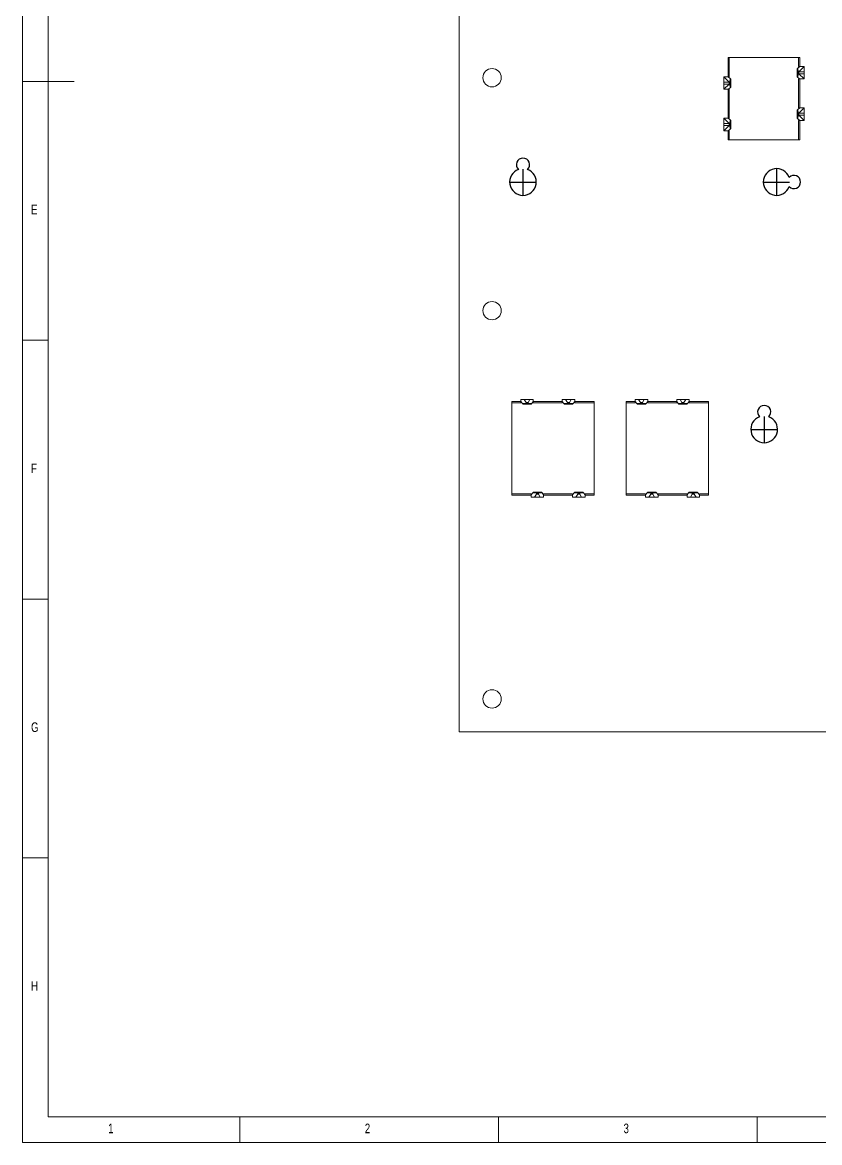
# Model space of a CAD drawing. Header units: millimetres. Extents: x 5 to 589, y 5 to 415.
# Drawn here: x 5 to 159, y 5 to 221.4 of the extents above; entities that cross this region are included whole.
import ezdxf

# ---------------------------------------------------------------- set-up
doc = ezdxf.new("R2010")
doc.units = ezdxf.units.MM
doc.styles.add('SLDTEXTSTYLE0', font='TXT', dxfattribs={"width": 0.75})

msp = doc.modelspace()

# ---------------------------------------------------------------- linework, layer by layer
at = {"color": 7, "linetype": 'Continuous', "lineweight": 0}
for p, q in [((5, 415), (5, 5)), ((10, 410), (10, 10)), ((5, 210), (15, 210)), ((10, 160), (5, 160)), ((5, 110), (10, 110)), ((10, 60), (5, 60)), ((10, 10), (399.05, 10)), ((47, 5), (47, 10)), ((97, 10), (97, 5)), ((147, 5), (147, 10)), ((5, 5), (589, 5))]:
    msp.add_line(p, q, dxfattribs=at)
at = {"color": 7, "linetype": 'Continuous', "lineweight": 15}
for p, q in [((89.41, 360.71), (89.41, 84.36)), ((141.35, 214.62), (141.35, 210.87)), ((141.6, 214.62), (141.35, 214.62)), ((141.6, 214.62), (141.6, 210.87)), ((155, 214.62), (141.6, 214.62)), ((155, 212.87), (155, 214.62)), ((155.25, 214.62), (155, 214.62)), ((155.25, 214.62), (155.25, 212.87)), ((154.7, 212.47), (154.82, 212.56)), ((154.7, 210.87), (154.7, 212.47)), ((155.2, 212.87), (154.82, 212.56)), ((154.82, 212.56), (154.88, 211.87)), ((155, 212.87), (155.2, 212.87)), ((156.05, 212.87), (155.05, 211.87)), ((155.2, 212.87), (156.05, 212.87)), ((156.05, 212.87), (156.05, 211.87)), ((140.55, 210.87), (141.4, 210.87)), ((141.55, 209.87), (140.55, 210.87)), ((140.55, 209.87), (140.55, 210.87)), ((141.78, 210.56), (141.4, 210.87)), ((141.4, 210.87), (141.6, 210.87)), ((141.72, 209.87), (141.78, 210.56)), ((141.78, 210.56), (141.9, 210.47)), ((141.9, 210.47), (141.9, 208.87)), ((154.82, 210.77), (154.7, 210.87)), ((154.88, 211.47), (154.82, 210.77)), ((154.82, 210.77), (155.2, 210.47)), ((154.88, 211.87), (154.88, 211.47)), ((155.05, 211.87), (154.88, 211.87)), ((154.88, 211.47), (155.05, 211.47)), ((155, 204.87), (155, 210.47)), ((155.2, 210.47), (155, 210.47)), ((155.05, 211.47), (155.05, 211.87)), ((156.05, 211.87), (155.05, 211.87)), ((155.05, 211.47), (156.05, 210.47)), ((155.05, 211.47), (156.05, 211.47)), ((156.05, 210.47), (155.2, 210.47)), ((155.25, 210.47), (155.25, 204.87)), ((156.05, 211.87), (156.05, 211.47)), ((156.05, 211.47), (156.05, 210.47)), ((140.55, 209.47), (140.55, 209.87)), ((141.55, 209.87), (140.55, 209.87)), ((140.55, 208.47), (140.55, 209.47)), ((140.55, 208.47), (141.55, 209.47)), ((140.55, 209.47), (141.55, 209.47)), ((141.4, 208.47), (140.55, 208.47)), ((141.35, 202.87), (141.35, 208.47)), ((141.78, 208.77), (141.4, 208.47)), ((141.6, 208.47), (141.4, 208.47)), ((141.72, 209.87), (141.55, 209.87)), ((141.55, 209.87), (141.55, 209.47)), ((141.55, 209.47), (141.72, 209.47)), ((141.6, 208.47), (141.6, 202.87)), ((141.72, 209.47), (141.72, 209.87)), ((141.78, 208.77), (141.72, 209.47)), ((141.9, 208.87), (141.78, 208.77)), ((154.7, 204.47), (154.82, 204.56)), ((154.7, 202.87), (154.7, 204.47)), ((155.2, 204.87), (154.82, 204.56)), ((154.82, 204.56), (154.88, 203.87)), ((154.88, 203.47), (154.82, 202.77)), ((154.88, 203.87), (154.88, 203.47)), ((155.05, 203.87), (154.88, 203.87)), ((154.88, 203.47), (155.05, 203.47)), ((155, 204.87), (155.2, 204.87)), ((156.05, 204.87), (155.05, 203.87)), ((155.05, 203.47), (155.05, 203.87)), ((156.05, 203.87), (155.05, 203.87)), ((155.05, 203.47), (156.05, 203.47)), ((155.05, 203.47), (156.05, 202.47)), ((155.2, 204.87), (156.05, 204.87)), ((156.05, 204.87), (156.05, 203.87)), ((156.05, 203.87), (156.05, 203.47)), ((156.05, 203.47), (156.05, 202.47)), ((141.55, 201.87), (140.55, 202.87)), ((140.55, 201.87), (140.55, 202.87)), ((140.55, 202.87), (141.4, 202.87)), ((140.55, 201.47), (140.55, 201.87)), ((141.55, 201.87), (140.55, 201.87)), ((140.55, 200.47), (141.55, 201.47)), ((140.55, 201.47), (141.55, 201.47)), ((140.55, 200.47), (140.55, 201.47)), ((141.4, 202.87), (141.78, 202.56)), ((141.4, 202.87), (141.6, 202.87)), ((141.72, 201.87), (141.55, 201.87)), ((141.55, 201.87), (141.55, 201.47)), ((141.55, 201.47), (141.72, 201.47)), ((141.72, 201.87), (141.78, 202.56)), ((141.72, 201.47), (141.72, 201.87)), ((141.78, 200.77), (141.72, 201.47)), ((141.78, 202.56), (141.9, 202.47)), ((141.9, 202.47), (141.9, 200.87)), ((154.82, 202.77), (154.7, 202.87)), ((155.2, 202.47), (154.82, 202.77)), ((155, 198.72), (155, 202.47)), ((155.2, 202.47), (155, 202.47)), ((156.05, 202.47), (155.2, 202.47)), ((155.25, 202.47), (155.25, 198.72)), ((141.4, 200.47), (140.55, 200.47)), ((141.35, 198.72), (141.35, 200.47)), ((141.4, 200.47), (141.78, 200.77)), ((141.6, 200.47), (141.4, 200.47)), ((141.6, 200.47), (141.6, 198.72)), ((141.9, 200.87), (141.78, 200.77)), ((141.35, 198.72), (141.6, 198.72)), ((141.6, 198.72), (155, 198.72)), ((155.25, 198.72), (155, 198.72)), ((99.57, 148.18), (101.32, 148.18)), ((99.57, 148.18), (99.57, 147.93)), ((99.57, 147.93), (99.57, 130.33)), ((101.32, 147.93), (99.57, 147.93)), ((101.32, 148.13), (101.32, 148.58)), ((101.32, 148.58), (101.97, 148.58)), ((101.62, 147.75), (101.32, 148.13)), ((101.32, 147.93), (101.32, 148.13)), ((101.62, 147.75), (102.32, 147.81)), ((101.72, 147.63), (101.62, 147.75)), ((103.32, 147.63), (101.72, 147.63)), ((101.97, 148.58), (102.32, 147.98)), ((101.97, 148.58), (103.06, 148.58)), ((102.72, 147.98), (102.32, 147.98)), ((102.32, 147.98), (102.32, 147.81)), ((102.32, 147.81), (102.72, 147.81)), ((102.72, 147.98), (103.06, 148.58)), ((102.72, 147.81), (102.72, 147.98)), ((102.72, 147.81), (103.41, 147.75)), ((103.06, 148.58), (103.72, 148.58)), ((103.41, 147.75), (103.32, 147.63)), ((103.41, 147.75), (103.72, 148.13)), ((103.72, 148.58), (103.72, 148.13)), ((103.72, 148.18), (109.32, 148.18)), ((103.72, 148.13), (103.72, 147.93)), ((109.32, 147.93), (103.72, 147.93)), ((109.32, 148.13), (109.32, 148.58)), ((109.32, 148.58), (109.97, 148.58)), ((109.62, 147.75), (109.32, 148.13)), ((109.32, 147.93), (109.32, 148.13)), ((109.62, 147.75), (110.32, 147.81)), ((109.72, 147.63), (109.62, 147.75)), ((111.32, 147.63), (109.72, 147.63)), ((109.97, 148.58), (110.32, 147.98)), ((109.97, 148.58), (111.06, 148.58)), ((110.72, 147.98), (110.32, 147.98)), ((110.32, 147.98), (110.32, 147.81)), ((110.32, 147.81), (110.72, 147.81)), ((110.72, 147.98), (111.06, 148.58)), ((110.72, 147.81), (110.72, 147.98)), ((110.72, 147.81), (111.41, 147.75)), ((111.06, 148.58), (111.72, 148.58)), ((111.41, 147.75), (111.32, 147.63)), ((111.72, 148.13), (111.41, 147.75)), ((111.72, 148.58), (111.72, 148.13)), ((111.72, 148.18), (115.47, 148.18)), ((111.72, 148.13), (111.72, 147.93)), ((115.47, 147.93), (111.72, 147.93)), ((115.47, 148.18), (115.47, 147.93)), ((115.47, 130.33), (115.47, 147.93)), ((121.68, 148.18), (123.43, 148.18)), ((121.68, 148.18), (121.68, 147.93)), ((121.68, 147.93), (121.68, 130.33)), ((123.43, 147.93), (121.68, 147.93)), ((123.43, 148.13), (123.43, 148.58)), ((123.43, 148.58), (124.08, 148.58)), ((123.73, 147.75), (123.43, 148.13)), ((123.43, 147.93), (123.43, 148.13)), ((123.73, 147.75), (124.43, 147.81)), ((123.83, 147.63), (123.73, 147.75)), ((125.43, 147.63), (123.83, 147.63)), ((124.08, 148.58), (124.43, 147.98)), ((124.08, 148.58), (125.17, 148.58)), ((124.43, 147.98), (124.43, 147.81)), ((124.83, 147.98), (124.43, 147.98)), ((124.43, 147.81), (124.83, 147.81)), ((124.83, 147.98), (125.17, 148.58)), ((124.83, 147.81), (124.83, 147.98)), ((124.83, 147.81), (125.52, 147.75)), ((125.17, 148.58), (125.83, 148.58)), ((125.52, 147.75), (125.43, 147.63)), ((125.52, 147.75), (125.83, 148.13)), ((125.83, 148.58), (125.83, 148.13)), ((125.83, 148.18), (131.43, 148.18)), ((125.83, 148.13), (125.83, 147.93)), ((131.43, 147.93), (125.83, 147.93)), ((131.43, 148.13), (131.43, 148.58)), ((131.43, 148.58), (132.08, 148.58)), ((131.73, 147.75), (131.43, 148.13)), ((131.43, 147.93), (131.43, 148.13)), ((131.73, 147.75), (132.43, 147.81)), ((131.83, 147.63), (131.73, 147.75)), ((133.43, 147.63), (131.83, 147.63)), ((132.08, 148.58), (132.43, 147.98)), ((132.08, 148.58), (133.17, 148.58)), ((132.83, 147.98), (132.43, 147.98)), ((132.43, 147.98), (132.43, 147.81)), ((132.43, 147.81), (132.83, 147.81)), ((132.83, 147.98), (133.17, 148.58)), ((132.83, 147.81), (132.83, 147.98)), ((132.83, 147.81), (133.52, 147.75)), ((133.17, 148.58), (133.83, 148.58)), ((133.52, 147.75), (133.43, 147.63)), ((133.83, 148.13), (133.52, 147.75)), ((133.83, 148.58), (133.83, 148.13)), ((133.83, 148.18), (137.58, 148.18)), ((133.83, 148.13), (133.83, 147.93)), ((137.58, 147.93), (133.83, 147.93)), ((137.58, 148.18), (137.58, 147.93)), ((137.58, 130.33), (137.58, 147.93)), ((99.57, 130.33), (103.32, 130.33)), ((99.57, 130.33), (99.57, 130.08)), ((99.57, 130.08), (103.32, 130.08)), ((103.62, 130.51), (103.32, 130.13)), ((103.32, 130.13), (103.32, 130.33)), ((103.32, 129.68), (103.32, 130.13)), ((103.62, 130.51), (103.72, 130.63)), ((104.32, 130.45), (103.62, 130.51)), ((103.72, 130.63), (105.32, 130.63)), ((104.32, 130.28), (103.97, 129.68)), ((104.72, 130.45), (104.32, 130.45)), ((104.32, 130.45), (104.32, 130.28)), ((104.32, 130.28), (104.72, 130.28)), ((105.41, 130.51), (104.72, 130.45)), ((104.72, 130.28), (104.72, 130.45)), ((105.06, 129.68), (104.72, 130.28)), ((105.32, 130.63), (105.41, 130.51)), ((105.41, 130.51), (105.72, 130.13)), ((105.72, 130.33), (111.32, 130.33)), ((105.72, 130.33), (105.72, 130.13)), ((105.72, 130.13), (105.72, 129.68)), ((111.32, 130.08), (105.72, 130.08)), ((111.32, 130.13), (111.62, 130.51)), ((111.32, 130.13), (111.32, 130.33)), ((111.32, 129.68), (111.32, 130.13)), ((111.62, 130.51), (111.72, 130.63)), ((112.32, 130.45), (111.62, 130.51)), ((111.72, 130.63), (113.32, 130.63)), ((112.32, 130.28), (111.97, 129.68)), ((112.72, 130.45), (112.32, 130.45)), ((112.32, 130.45), (112.32, 130.28)), ((112.32, 130.28), (112.72, 130.28)), ((113.41, 130.51), (112.72, 130.45)), ((112.72, 130.28), (112.72, 130.45)), ((113.06, 129.68), (112.72, 130.28)), ((113.32, 130.63), (113.41, 130.51)), ((113.41, 130.51), (113.72, 130.13)), ((113.72, 130.33), (115.47, 130.33)), ((113.72, 130.33), (113.72, 130.13)), ((113.72, 130.13), (113.72, 129.68)), ((115.47, 130.08), (113.72, 130.08)), ((115.47, 130.08), (115.47, 130.33)), ((121.68, 130.33), (125.43, 130.33)), ((121.68, 130.33), (121.68, 130.08)), ((121.68, 130.08), (125.43, 130.08)), ((125.73, 130.51), (125.43, 130.13)), ((125.43, 130.13), (125.43, 130.33)), ((125.43, 129.68), (125.43, 130.13)), ((125.73, 130.51), (125.83, 130.63)), ((126.43, 130.45), (125.73, 130.51)), ((125.83, 130.63), (127.43, 130.63)), ((126.43, 130.28), (126.08, 129.68)), ((126.83, 130.45), (126.43, 130.45)), ((126.43, 130.45), (126.43, 130.28)), ((126.43, 130.28), (126.83, 130.28)), ((127.52, 130.51), (126.83, 130.45)), ((126.83, 130.28), (126.83, 130.45)), ((127.17, 129.68), (126.83, 130.28)), ((127.43, 130.63), (127.52, 130.51)), ((127.52, 130.51), (127.83, 130.13)), ((127.83, 130.33), (133.43, 130.33)), ((127.83, 130.33), (127.83, 130.13)), ((127.83, 130.13), (127.83, 129.68)), ((133.43, 130.08), (127.83, 130.08)), ((133.43, 130.13), (133.73, 130.51)), ((133.43, 130.13), (133.43, 130.33)), ((133.43, 129.68), (133.43, 130.13)), ((133.73, 130.51), (133.83, 130.63)), ((134.43, 130.45), (133.73, 130.51)), ((133.83, 130.63), (135.43, 130.63)), ((134.43, 130.28), (134.08, 129.68)), ((134.83, 130.45), (134.43, 130.45)), ((134.43, 130.45), (134.43, 130.28)), ((134.43, 130.28), (134.83, 130.28)), ((135.52, 130.51), (134.83, 130.45)), ((134.83, 130.28), (134.83, 130.45)), ((135.17, 129.68), (134.83, 130.28)), ((135.43, 130.63), (135.52, 130.51)), ((135.52, 130.51), (135.83, 130.13)), ((135.83, 130.33), (137.58, 130.33)), ((135.83, 130.33), (135.83, 130.13)), ((135.83, 130.13), (135.83, 129.68)), ((137.58, 130.08), (135.83, 130.08)), ((137.58, 130.08), (137.58, 130.33)), ((103.97, 129.68), (103.32, 129.68)), ((105.06, 129.68), (103.97, 129.68)), ((105.72, 129.68), (105.06, 129.68)), ((111.97, 129.68), (111.32, 129.68)), ((113.06, 129.68), (111.97, 129.68)), ((113.72, 129.68), (113.06, 129.68)), ((126.08, 129.68), (125.43, 129.68)), ((127.17, 129.68), (126.08, 129.68)), ((127.83, 129.68), (127.17, 129.68)), ((134.08, 129.68), (133.43, 129.68)), ((135.17, 129.68), (134.08, 129.68)), ((135.83, 129.68), (135.17, 129.68)), ((89.41, 84.36), (521.21, 84.36))]:
    msp.add_line(p, q, dxfattribs=at)
at = {"color": 0, "lineweight": -2}
for p, q in [((101.73, 193.06), (101.73, 188.06)), ((101.73, 193.06), (101.73, 188.06)), ((150.75, 193.06), (150.75, 188.06)), ((99.23, 190.56), (104.23, 190.56)), ((99.23, 190.56), (104.23, 190.56)), ((148.25, 190.56), (153.25, 190.56)), ((148.34, 145.28), (148.34, 140.28)), ((148.34, 145.28), (148.34, 140.28)), ((148.34, 145.28), (148.34, 140.28)), ((145.84, 142.78), (150.84, 142.78)), ((145.84, 142.78), (150.84, 142.78)), ((145.84, 142.78), (150.84, 142.78))]:
    msp.add_line(p, q, dxfattribs=at)
at = {"color": 7, "linetype": 'Continuous', "lineweight": 15}
for centre in [(95.76, 210.71), (95.76, 165.71), (95.76, 90.71)]:
    msp.add_circle(centre, 1.77, dxfattribs=at)
for centre, radius, start, end in [((101.73, 193.91), 1.28, 313.2951, 226.7049), ((101.73, 190.56), 2.58, 109.8494, 70.1506), ((150.75, 190.56), 2.58, 19.8494, 340.1506), ((154.1, 190.56), 1.27, 223.2951, 136.7049), ((148.34, 146.13), 1.28, 313.2951, 226.7049), ((148.34, 142.78), 2.58, 109.8494, 70.1506)]:
    msp.add_arc(centre, radius, start, end)

# ---------------------------------------------------------------- texts
at = {"color": 7, "linetype": 'Continuous', "lineweight": 0, "char_height": 1.85, "attachment_point": 1, "style": 'SLDTEXTSTYLE0'}
for s, insert in [('E', (6.67, 186.17)), ('F', (6.67, 136.17)), ('G', (6.67, 86.17)), ('H', (6.67, 36.17)), ('1', (21.58, 8.67)), ('2', (71.17, 8.67)), ('3', (121.17, 8.67))]:
    msp.add_mtext(s, dxfattribs=dict(at, insert=insert))

doc.saveas('drawing.dxf')
